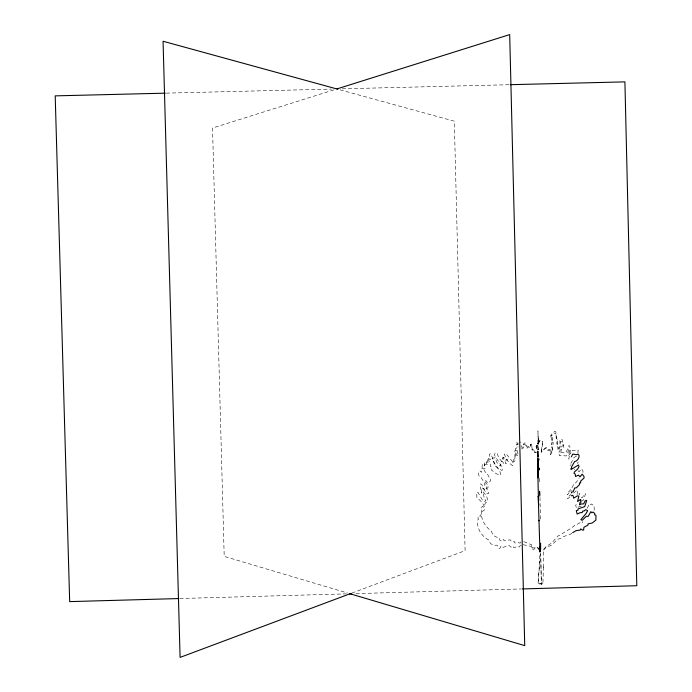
<?xml version="1.0" encoding="UTF-8"?>
<svg xmlns="http://www.w3.org/2000/svg" width="692" height="692" viewBox="0 0 692 692"><rect width="100%" height="100%" fill="white"/><g stroke="black" fill="none" stroke-linecap="round" stroke-linejoin="round"><path stroke-width="0.52" stroke-dasharray="3.46 2.59" d="M538.956 459.228L538.956 458.571L538.999 460.154M543.436 567.388L543.575 549.517L546.014 546.559L551.559 543.125L557.96 536.006L560.762 534.752C565.857 530.833 570.969 529.146 575.407 524.605C578.91 524.622 579.585 521.258 582.361 523.117L582.612 522.771A4.411 3.806 -80.6 0 0 582.733 521.509M540.487 519.078L539.838 490.836L539.881 496.346M539.898 494.659L539.881 496.354M579.645 494.91L579.896 493.448L578.901 494.131M543.454 566.895L542.883 583.987L538.056 583.46L539.648 560.97M539.18 468.484L539.189 470.058L539.129 467.809M532.165 448.892L532.027 450.12L533.809 449.791L534.302 452.473L536.309 452.404M538.705 449.056L538.661 449.99M552.164 450.328L552.173 447.958L550.953 446.781L551.489 444.359L552.164 443.832L553.341 444.229L552.925 441.764L551.706 440.017L551.784 439.23L553.228 438.373L553.02 437.413L550.901 437.024L550.763 436.332L553.885 433.097L555.745 433.339L556.039 434.377M594.194 510.255L594.143 506.795L592.923 506.414L593.061 505.203L591.478 503.958L590.285 504.814L589.385 503.897L586.92 508.879M570 465.439L571.047 464.73M541.256 450.89L542.718 441.366L539.578 440.545L538.367 443.875M538.359 443.909L539.561 440.709L542.675 441.833M542.606 443.546L541.187 452.291L543.67 449.566L545.737 448.329L546.792 448.563L547.753 450.777L549.128 450.431L550.581 451.443L550.616 454.731L552.147 451.962L552.354 447.266L550.988 445.449L551.524 442.992L552.19 442.404L553.358 442.681L552.943 440.285L551.74 438.667L551.818 437.88L553.237 436.903L553.038 435.969L550.936 435.778L550.806 435.112L554.655 431.35L555.728 431.687L556.013 432.682L556.221 439.308L557.657 441.548L556.705 444.913C559.11 446.037 557.008 451.21 558.911 450.501L559.543 448.546A6.833 5.908 77.5 0 0 559.906 443.183L560.451 441.565L562.241 441.859L563.902 447.663L561.281 449.506L560.996 451.556L559.075 454.281L559.517 455.838L561.878 455.085L565.511 456.037L566.497 455.509L569.083 448.97L570.061 449.143L570.364 450.483L568.763 459.116L571.48 456.659M577.881 453.199L578.157 450.051L575.493 450.648L572.267 450.328L571.869 451.971L568.417 455.725L569.957 447.118L569.663 445.838L568.72 445.76L566.22 452.43L565.269 453.061L561.731 452.507L559.43 453.502L558.998 452.014L560.875 449.134L561.151 447.093L563.703 445.008L562.086 439.472L560.338 439.359L559.811 440.994A6.721 5.873 -84.1 0 1 559.456 446.323L558.842 448.304C556.956 449.29 559.075 444.022 556.671 443.018L557.605 439.61L556.55 438.572L556.039 435.164M552.173 450.466L550.538 453.381L550.616 450.111L549.171 449.264L547.804 449.757L546.844 447.646L545.798 447.534L541.222 451.962M518.23 443.044L517.616 444.273L516.258 444.402L516.197 445.406L517.08 446.989L518.17 446.92M536.603 445.354L536.092 446.755L536.854 449.765M536.62 445.216L536.127 446.556L536.871 449.636M576.99 494.564L578.071 490.576L576.739 490.472L573.452 493.188M577.37 463.631L578.235 461.988M520.713 542.026L519.96 543.22L517.867 542.243L515.203 542.978L514.597 542.788L514.416 541.516L511.95 541.836L510.125 539.812L504.157 540.789L503.205 539.276C501.198 538.99 502.513 542.796 499.676 539.933L499.166 537.572C495.282 537.338 492.168 535.366 491.605 531.378C485.057 526.707 480.006 518.265 481.563 510.056L482.056 509.952L481.762 509.13A2.898 2.396 75.8 0 1 481.667 507.816L482.16 506.423L483.881 507.279L485.395 502.911C491.649 500.679 483.189 491.77 480.585 488.993L480.456 483.89L481.606 484.296L485.888 492.756L487.488 493.915L488.855 493.076L487.428 491.519L486.329 485.706L485.343 484.547L484.711 485.3L484.426 481.84L484.659 480.853L485.654 480.681L486.839 481.338L487.047 482.739L488.007 481.424L490.161 481.381L490.68 480.793L490.446 477.869L489.123 477.16L487.73 474.608L486.389 474.254L484.097 469.894L482.497 468.839L482.03 466.52L482.514 464.297L483.561 464.22L484.755 465.612L484.218 463.346L484.85 462.152L488.094 462.152L487.177 460.163L487.445 458.744L488.396 458.182C489.028 459.324 491.804 460.379 489.798 458.727L489.313 454.359L490.645 453.701L493.249 459.419L492.747 460.984L493.837 461.356L494.296 463.052L493.854 464.643L498.283 468.735L502.037 470.448L502.366 469.799L501.146 465.673L494.633 455.379L494.988 453.026L497.09 453.173L498.776 457.853L502.072 461.763L502.98 457.429L504.771 458.796L504.58 460.119L507.496 459.998L504.148 454.108L506.112 453.788L513.464 462.766L513.819 459.324L515.635 458.338L515.618 448.321L516.517 447.845L517.478 448.883L517.253 452.966L517.841 453.26L519 452.213M569.256 492.808L567.319 494.815L567.232 493.318L570.528 489.953L571.116 487.808L572.673 487.004L573.633 483.751L575.562 482.921L578.633 479.426L578.988 478.146M569.628 497.116L567.622 498.88L567.535 497.34L570.943 494.382M543.549 550.071L545.979 547.571L551.533 545.158L558.012 539.146L560.866 538.376C563.989 535.271 569.222 535.798 571.851 533.247M576.419 456.132L574.04 457.481L570.909 463.424L571.35 464.427M536.335 452.196L534.371 452.049L533.878 449.342L532.139 449.48L531.603 443.996L530.375 444.368L530.098 446.937L528.532 445.838L527.814 446.876L526.768 446.833L526.128 444.134L524.899 442.785L523.074 444.368L524.078 445.709L522.555 447.317L521.837 447.326L520.851 444.973M570.71 491.329L572.146 490.654M581.107 501.086L583.581 499.979L585.484 493.803L583.832 494.59L582.664 497.427L579.628 498.032M351.908 593.061L465.102 550.668L454.315 121.186L339.893 89.787M333.864 89.891L212.53 128.037L224.199 556.394L347.522 593.009M521.119 545.443L520.159 545.668L519.381 547.026L517.183 546.429L514.372 547.692L513.741 547.614L513.551 546.343L510.947 547.13L509.001 545.408L502.626 547.554L501.596 546.17C499.14 545.91 501.562 549.526 498.309 548.012L497.245 545.166C493.301 545.651 489.642 544.396 489.01 540.149C481.632 536.568 476.079 527.84 477.93 519.571L478.475 519.372L478.155 518.559A3.019 2.682 -78.7 0 1 478.051 517.183L478.604 515.635L480.516 516.249L481.9 511.76L484.573 509.909C485.334 504.84 480.334 500.627 476.874 497.522L476.736 492.168L478.025 492.419L482.757 500.671L484.53 501.639L486.043 500.541L484.469 499.131L483.267 493.206L482.168 492.142L481.476 493.024L481.156 489.426L481.424 488.353L482.523 488.033L483.829 488.543L484.063 489.979L485.118 488.466L487.488 488.111L488.059 487.428L487.817 484.4L486.364 483.855L484.824 481.373L483.353 481.191L480.81 476.935L479.037 476.035L478.527 473.657L479.072 471.261L480.231 471.036L481.554 472.351L480.957 470.041L481.658 468.709L485.248 468.285L484.236 466.322L484.538 464.808L485.585 464.098C486.32 465.266 489.348 465.95 487.125 464.488L486.571 463.718L486.597 459.99L488.068 459.142L490.905 464.79L490.351 466.477L491.545 466.737L492.047 468.441L491.562 470.153L496.363 473.83L500.428 475.11L500.774 474.401L499.468 470.292L492.419 460.422L492.808 457.931L495.1 457.836L496.908 462.481L500.472 466.131L501.458 461.547L502.262 461.486L503.361 462.74L503.171 464.124L506.276 463.649L502.712 457.974L504.805 457.421L509.563 463.199L512.608 465.768L512.98 462.195L514.909 460.967L514.891 450.743L515.834 450.155L516.846 451.115L516.604 455.301L517.218 455.535L518.438 454.333L519.13 454.99M581.237 506.112L579.429 506.414L576.514 508.283L575.64 505.125L577.292 504.304L577.318 503.11M521.396 449.047L523.567 447.793L522.685 445.916L524.579 444.117L525.851 445.354L526.508 448.027L527.589 447.958L528.325 446.833L529.942 447.776L530.53 444.714L531.491 444.653L532.096 447.655M542.9 583.676L538.004 584.186L539.526 565.303L539.466 553.488M179.859 598.528L346.216 593.866M355.939 593.598L521.214 588.961M166.34 93.135L331.416 89.086M342.211 88.818L509.45 84.709M518.221 444.887L516.863 443.226L516.915 442.249L518.213 442.257M523.238 544.708L531.655 546.507L530.652 548.306L532.857 549.188L533.887 549.353L536.412 547.251L538.774 548.946M523.671 541.62L531.811 544.898L530.842 546.498L532.987 547.77L533.99 548.116L536.975 546.654L538.8 548.618L538.808 550.261M574.118 469.211L574.637 469.608M578.054 470.742L579.143 471.745L581.479 468.813L582.967 470.949L582.975 472.42M520.704 441.989L520.894 442.733M538.289 448.814L538.324 449.61M539.25 467.749L539.31 470.153M538.281 443.39L537.935 430.822L538.341 444.402M537.84 448.667L537.874 449.731L537.874 448.996M538.324 441.297L538.212 438.572L538.385 443.65M537.701 443.684L537.675 442.958L537.675 443.78M539.829 493.448L539.769 490.939L539.786 493.63L539.751 492.211M538.731 448.961L538.748 449.627M540.712 553.341L541.378 584.558L540.66 553.834M538.056 443.373L537.969 440.527L537.995 443.857M538.134 447.032L538.186 449.584M539.449 481.77L539.431 478.258M538.895 459.081L538.912 460.535"/><path stroke-width="1.04" d="M537.701 467.489L537.701 466.711L538.385 496.83M537.693 445.025L537.762 447.819M539.994 551.896L540.037 548.341L540.011 551.066L539.95 550.097M540.227 548.964L540.175 550.097L540.132 548.808L540.097 549.543M539.959 551.939L538.402 501.726M571.393 492.955L571.557 492.28L573.184 491.675L574.741 487.895L576.211 487.895L579.438 484.729L579.515 482.878L580.623 482.955L580.674 481.07L584.031 478.077L584.022 476.563L582.197 474.15L579.982 476.883L578.573 475.136L575.528 476.494L575.242 474.098L573.988 473.267L574.438 471.944L577.664 469.089L579.022 466.711L578.521 464.972L571.021 469.548M571.48 456.659L572.768 454.03L576.151 454.722L578.157 454.16C580.83 455.717 577.63 461.538 574.619 461.573L571.35 467.29L571.808 468.372L570.788 468.666M572.682 532.71L576.029 530.643L580.259 530.072L580.726 528.896L582.759 530.176L583.615 530.02A4.61 3.944 70.3 0 0 583.745 528.74L583.918 527.287L588.018 525.081L587.992 523.879L592.222 523.014L595.899 520.073L595.976 515.419L594.653 514.822L594.809 513.594L593.105 512.028L591.816 512.729L590.856 511.639L588.209 516.396L586.349 516.293L582.18 520.323L580.908 519.614L585.968 513.663L587.646 510.731L585.683 509.606L584.109 511.007L582.811 511.068L582.171 512.608L580.268 512.634L577.189 514.078L576.28 510.696L578.019 510.116L578.036 508.897L584.662 506.656L586.686 500.558L585.968 500.299L584.93 501.129L583.685 503.871L580.476 504.027L579.619 504.805L579.931 502.522L581.124 502.063L580.501 500.818L580.761 499.347L577.543 501.518L578.841 496.129L577.439 495.818L573.651 498.188L573.123 495.775L572.63 495.334L571.134 495.818M350.896 593.442L180.093 657.4L163.061 41.252L337.817 89.216M336.943 88.913L509.693 34.6L524.735 645.636L349.59 593.624M178.778 598.563L69.676 601.616L55.204 95.868L165.258 93.169M349.451 593.779L351.614 593.719M522.296 588.935L636.796 585.726L624.902 81.872L510.532 84.684M540.443 549.716L540.227 546.256L540.391 547.995M537.892 470.474C538.999 498.482 536.793 436.159 537.978 468.043L537.909 465.024M540.538 549.111L540.478 547.64L540.487 549.967M537.9 463.545L537.969 465.854L537.831 458.943L538.151 467.048L537.814 451.08L537.969 456.461L537.961 455.959M538.445 499.148L538.514 501.155M537.788 470.647L537.615 461.495L537.814 467.913M540.616 549.24L540.573 543.185M538.627 505.316L538.264 496.19L538.627 505.316M538.878 520.341L538.921 520.817L538.878 520.332"/></g></svg>
